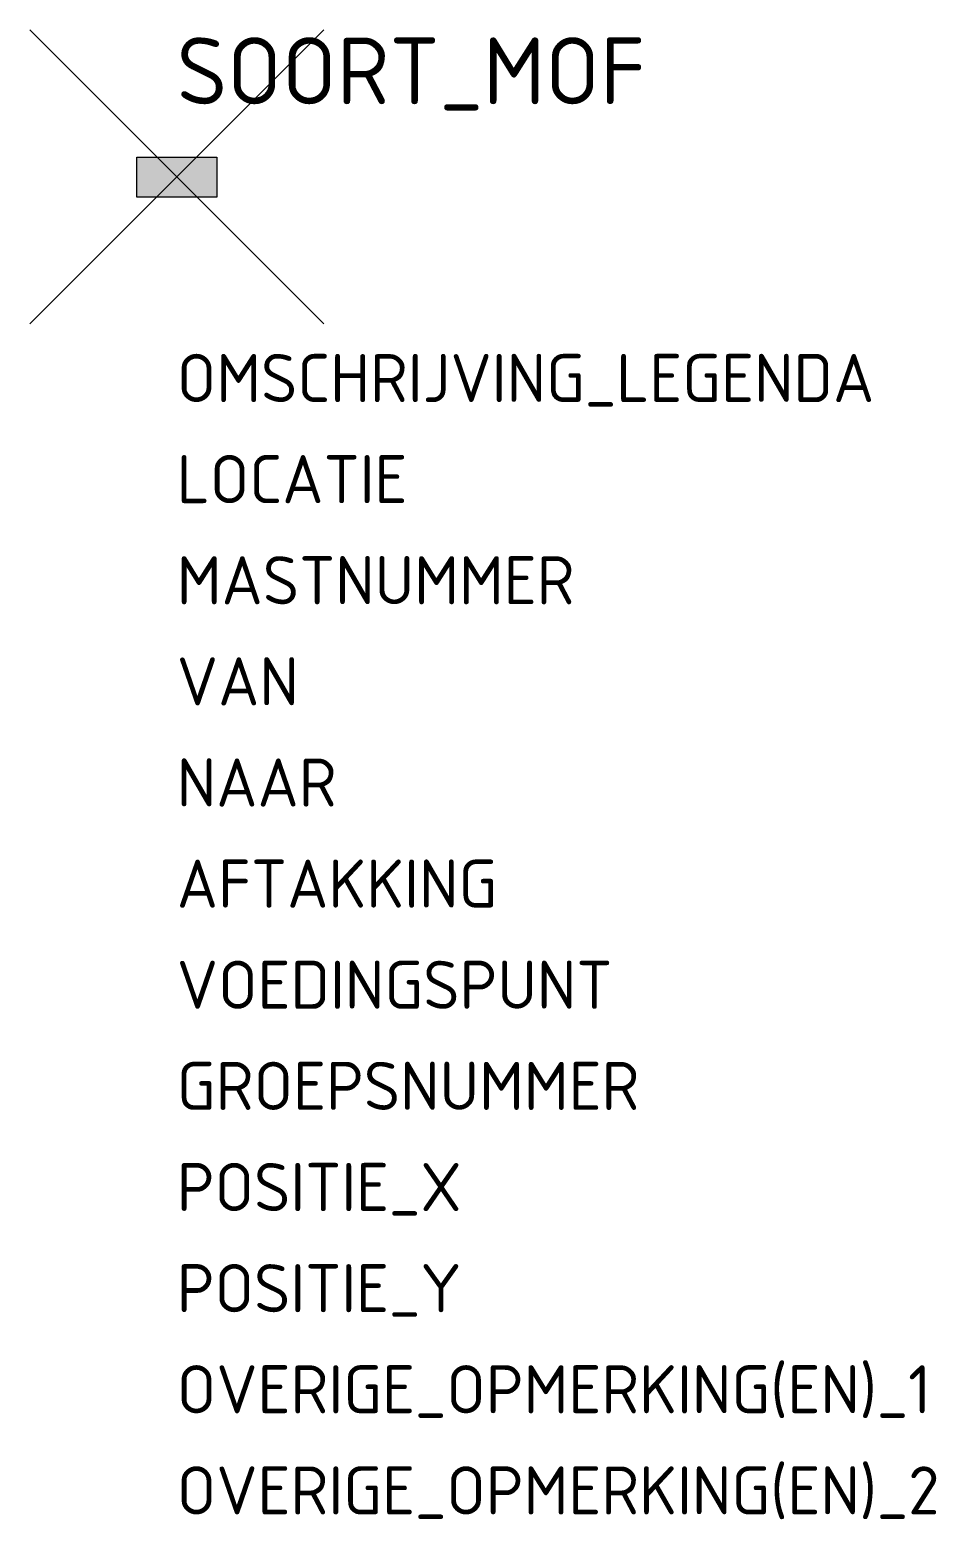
# Model space of a CAD drawing. Extents: x -5.5 to 28.4, y -50.2 to 5.5.
import ezdxf

# ---------------------------------------------------------------- set-up
doc = ezdxf.new("R2010")
doc.units = 0
doc.styles.add('NLCS-ISO', font='NLCS-ISO.ttf')

msp = doc.modelspace()

# ---------------------------------------------------------------- hatches: boundary and pattern name
msp.add_hatch(color=256).paths.add_polyline_path([(1.5, 0.731), (-1.5, 0.731), (-1.5, -0.769), (1.5, -0.769)])

# ---------------------------------------------------------------- linework, layer by layer
for points in [[(5.5, 5.5), (-5.5, -5.5)], [(-5.5, 5.5), (5.5, -5.5)]]:
    msp.add_lwpolyline(points)
at = {"flags": 128}
msp.add_lwpolyline([(-1.5, -0.769), (-1.5, 0.731), (1.5, 0.731), (1.5, -0.769)], close=True, dxfattribs=at)

# ---------------------------------------------------------------- texts
at = {"style": 'NLCS-ISO'}
for tag, p, s, height in [('SOORT_MOF', (0, 2.715), 'MOFK2', 2.5), ('OVERIGE_OPMERKING(EN)_1', (0, -46.276), '', 1.8)]:
    msp.add_attdef(tag, p, s, height=height, dxfattribs=at)
at = {"style": 'NLCS-ISO', "flags": 1}
for tag, p, s in [('OMSCHRIJVING_LEGENDA', (0, -8.431), 'Aftakmof'), ('LOCATIE', (0, -12.215), ''), ('MASTNUMMER', (0, -16), ''), ('VAN', (0, -19.784), ''), ('NAAR', (0, -23.569), ''), ('AFTAKKING', (0, -27.353), ''), ('VOEDINGSPUNT', (0, -31.138), ''), ('GROEPSNUMMER', (0, -34.922), ''), ('POSITIE_X', (0, -38.707), ''), ('POSITIE_Y', (0, -42.491), ''), ('OVERIGE_OPMERKING(EN)_2', (0, -50.06), '')]:
    msp.add_attdef(tag, p, s, height=1.8, dxfattribs=at)

doc.saveas('drawing.dxf')
